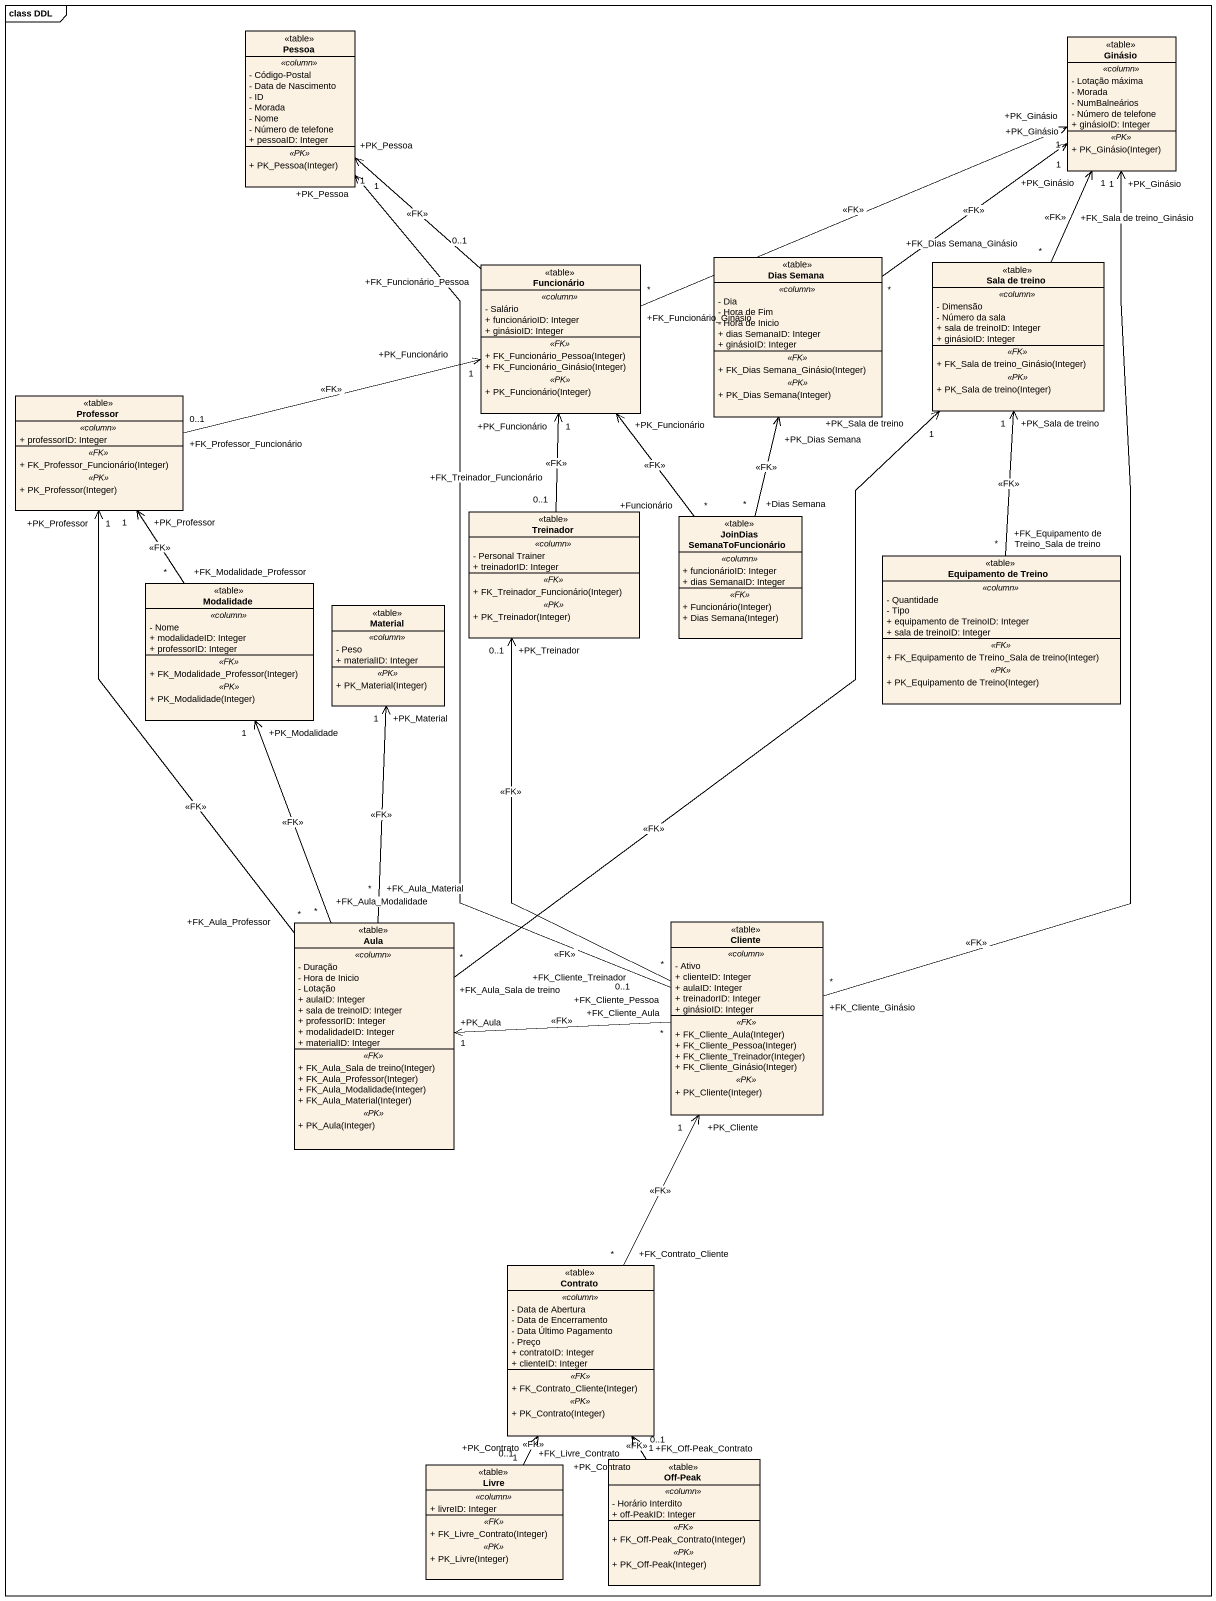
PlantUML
@startuml
mainframe class DDL
hide circle
hide empty members
skinparam classAttributeIconSize 0
class Pessoa <<table>> {
  .. <<column>> ..
  - Código-Postal
  - Data de Nascimento
  - ID
  - Morada
  - Nome
  - Número de telefone
  + pessoaID: Integer
  .. <<PK>> ..
  + PK_Pessoa(Integer)
}
class Ginásio <<table>> {
  .. <<column>> ..
  - Lotação máxima
  - Morada
  - NumBalneários
  - Número de telefone
  + ginásioID: Integer
  .. <<PK>> ..
  + PK_Ginásio(Integer)
}
class "Dias Semana" as Dias_Semana <<table>> {
  .. <<column>> ..
  - Dia
  - Hora de Fim
  - Hora de Inicio
  + dias SemanaID: Integer
  + ginásioID: Integer
  .. <<FK>> ..
  + FK_Dias Semana_Ginásio(Integer)
  .. <<PK>> ..
  + PK_Dias Semana(Integer)
}
class Funcionário <<table>> {
  .. <<column>> ..
  - Salário
  + funcionárioID: Integer
  + ginásioID: Integer
  .. <<FK>> ..
  + FK_Funcionário_Pessoa(Integer)
  + FK_Funcionário_Ginásio(Integer)
  .. <<PK>> ..
  + PK_Funcionário(Integer)
}
class "Sala de treino" as Sala_de_treino <<table>> {
  .. <<column>> ..
  - Dimensão
  - Número da sala
  + sala de treinoID: Integer
  + ginásioID: Integer
  .. <<FK>> ..
  + FK_Sala de treino_Ginásio(Integer)
  .. <<PK>> ..
  + PK_Sala de treino(Integer)
}
class Professor <<table>> {
  .. <<column>> ..
  + professorID: Integer
  .. <<FK>> ..
  + FK_Professor_Funcionário(Integer)
  .. <<PK>> ..
  + PK_Professor(Integer)
}
class Treinador <<table>> {
  .. <<column>> ..
  - Personal Trainer
  + treinadorID: Integer
  .. <<FK>> ..
  + FK_Treinador_Funcionário(Integer)
  .. <<PK>> ..
  + PK_Treinador(Integer)
}
class "JoinDias SemanaToFuncionário" as JoinDias_SemanaToFuncionário <<table>> {
  .. <<column>> ..
  + funcionárioID: Integer
  + dias SemanaID: Integer
  .. <<FK>> ..
  + Funcionário(Integer)
  + Dias Semana(Integer)
}
class "Equipamento de Treino" as Equipamento_de_Treino <<table>> {
  .. <<column>> ..
  - Quantidade
  - Tipo
  + equipamento de TreinoID: Integer
  + sala de treinoID: Integer
  .. <<FK>> ..
  + FK_Equipamento de Treino_Sala de treino(Integer)
  .. <<PK>> ..
  + PK_Equipamento de Treino(Integer)
}
class Modalidade <<table>> {
  .. <<column>> ..
  - Nome
  + modalidadeID: Integer
  + professorID: Integer
  .. <<FK>> ..
  + FK_Modalidade_Professor(Integer)
  .. <<PK>> ..
  + PK_Modalidade(Integer)
}
class Material <<table>> {
  .. <<column>> ..
  - Peso
  + materialID: Integer
  .. <<PK>> ..
  + PK_Material(Integer)
}
class Aula <<table>> {
  .. <<column>> ..
  - Duração
  - Hora de Inicio
  - Lotação
  + aulaID: Integer
  + sala de treinoID: Integer
  + professorID: Integer
  + modalidadeID: Integer
  + materialID: Integer
  .. <<FK>> ..
  + FK_Aula_Sala de treino(Integer)
  + FK_Aula_Professor(Integer)
  + FK_Aula_Modalidade(Integer)
  + FK_Aula_Material(Integer)
  .. <<PK>> ..
  + PK_Aula(Integer)
}
class Cliente <<table>> {
  .. <<column>> ..
  - Ativo
  + clienteID: Integer
  + aulaID: Integer
  + treinadorID: Integer
  + ginásioID: Integer
  .. <<FK>> ..
  + FK_Cliente_Aula(Integer)
  + FK_Cliente_Pessoa(Integer)
  + FK_Cliente_Treinador(Integer)
  + FK_Cliente_Ginásio(Integer)
  .. <<PK>> ..
  + PK_Cliente(Integer)
}
class Contrato <<table>> {
  .. <<column>> ..
  - Data de Abertura
  - Data de Encerramento
  - Data Último Pagamento
  - Preço
  + contratoID: Integer
  + clienteID: Integer
  .. <<FK>> ..
  + FK_Contrato_Cliente(Integer)
  .. <<PK>> ..
  + PK_Contrato(Integer)
}
class "Off-Peak" as Off_Peak <<table>> {
  .. <<column>> ..
  - Horário Interdito
  + off-PeakID: Integer
  .. <<FK>> ..
  + FK_Off-Peak_Contrato(Integer)
  .. <<PK>> ..
  + PK_Off-Peak(Integer)
}
class Livre <<table>> {
  .. <<column>> ..
  + livreID: Integer
  .. <<FK>> ..
  + FK_Livre_Contrato(Integer)
  .. <<PK>> ..
  + PK_Livre(Integer)
}
Dias_Semana "+FK_Dias Semana_Ginásio\n*" -up-> "+PK_Ginásio\n1" Ginásio : <<FK>>
Funcionário "+FK_Funcionário_Pessoa\n0..1" -up-> "+PK_Pessoa\n1" Pessoa : <<FK>>
Funcionário "+FK_Funcionário_Ginásio\n*" -right-> "+PK_Ginásio\n1" Ginásio : <<FK>>
Sala_de_treino "+FK_Sala de treino_Ginásio\n*" -up-> "+PK_Ginásio\n1" Ginásio : <<FK>>
Professor "+FK_Professor_Funcionário\n0..1" -right-> "+PK_Funcionário\n1" Funcionário : <<FK>>
Treinador "+FK_Treinador_Funcionário\n0..1" -up-> "+PK_Funcionário\n1" Funcionário : <<FK>>
JoinDias_SemanaToFuncionário "+Dias Semana\n*" -up-> "+PK_Dias Semana" Dias_Semana : <<FK>>
JoinDias_SemanaToFuncionário "+Funcionário\n*" -up-> "+PK_Funcionário" Funcionário : <<FK>>
Equipamento_de_Treino "+FK_Equipamento de Treino_Sala de treino\n*" -up-> "+PK_Sala de treino\n1" Sala_de_treino : <<FK>>
Modalidade "+FK_Modalidade_Professor\n*" -up-> "+PK_Professor\n1" Professor : <<FK>>
Aula "+FK_Aula_Sala de treino\n*" -up-> "+PK_Sala de treino\n1" Sala_de_treino : <<FK>>
Aula "+FK_Aula_Professor\n*" -up-> "+PK_Professor\n1" Professor : <<FK>>
Aula "+FK_Aula_Modalidade\n*" -up-> "+PK_Modalidade\n1" Modalidade : <<FK>>
Aula "+FK_Aula_Material\n*" -up-> "+PK_Material\n1" Material : <<FK>>
Cliente "+FK_Cliente_Pessoa\n0..1" -up-> "+PK_Pessoa\n1" Pessoa : <<FK>>
Cliente "+FK_Cliente_Ginásio\n*" -up-> "+PK_Ginásio\n1" Ginásio : <<FK>>
Cliente "+FK_Cliente_Treinador\n*" -up-> "+PK_Treinador\n0..1" Treinador : <<FK>>
Cliente "+FK_Cliente_Aula\n*" -left-> "+PK_Aula\n1" Aula : <<FK>>
Contrato "+FK_Contrato_Cliente\n*" -up-> "+PK_Cliente\n1" Cliente : <<FK>>
Off_Peak "+FK_Off-Peak_Contrato\n0..1" -up-> "+PK_Contrato\n1" Contrato : <<FK>>
Livre "+FK_Livre_Contrato\n0..1" -up-> "+PK_Contrato\n1" Contrato : <<FK>>
@enduml
